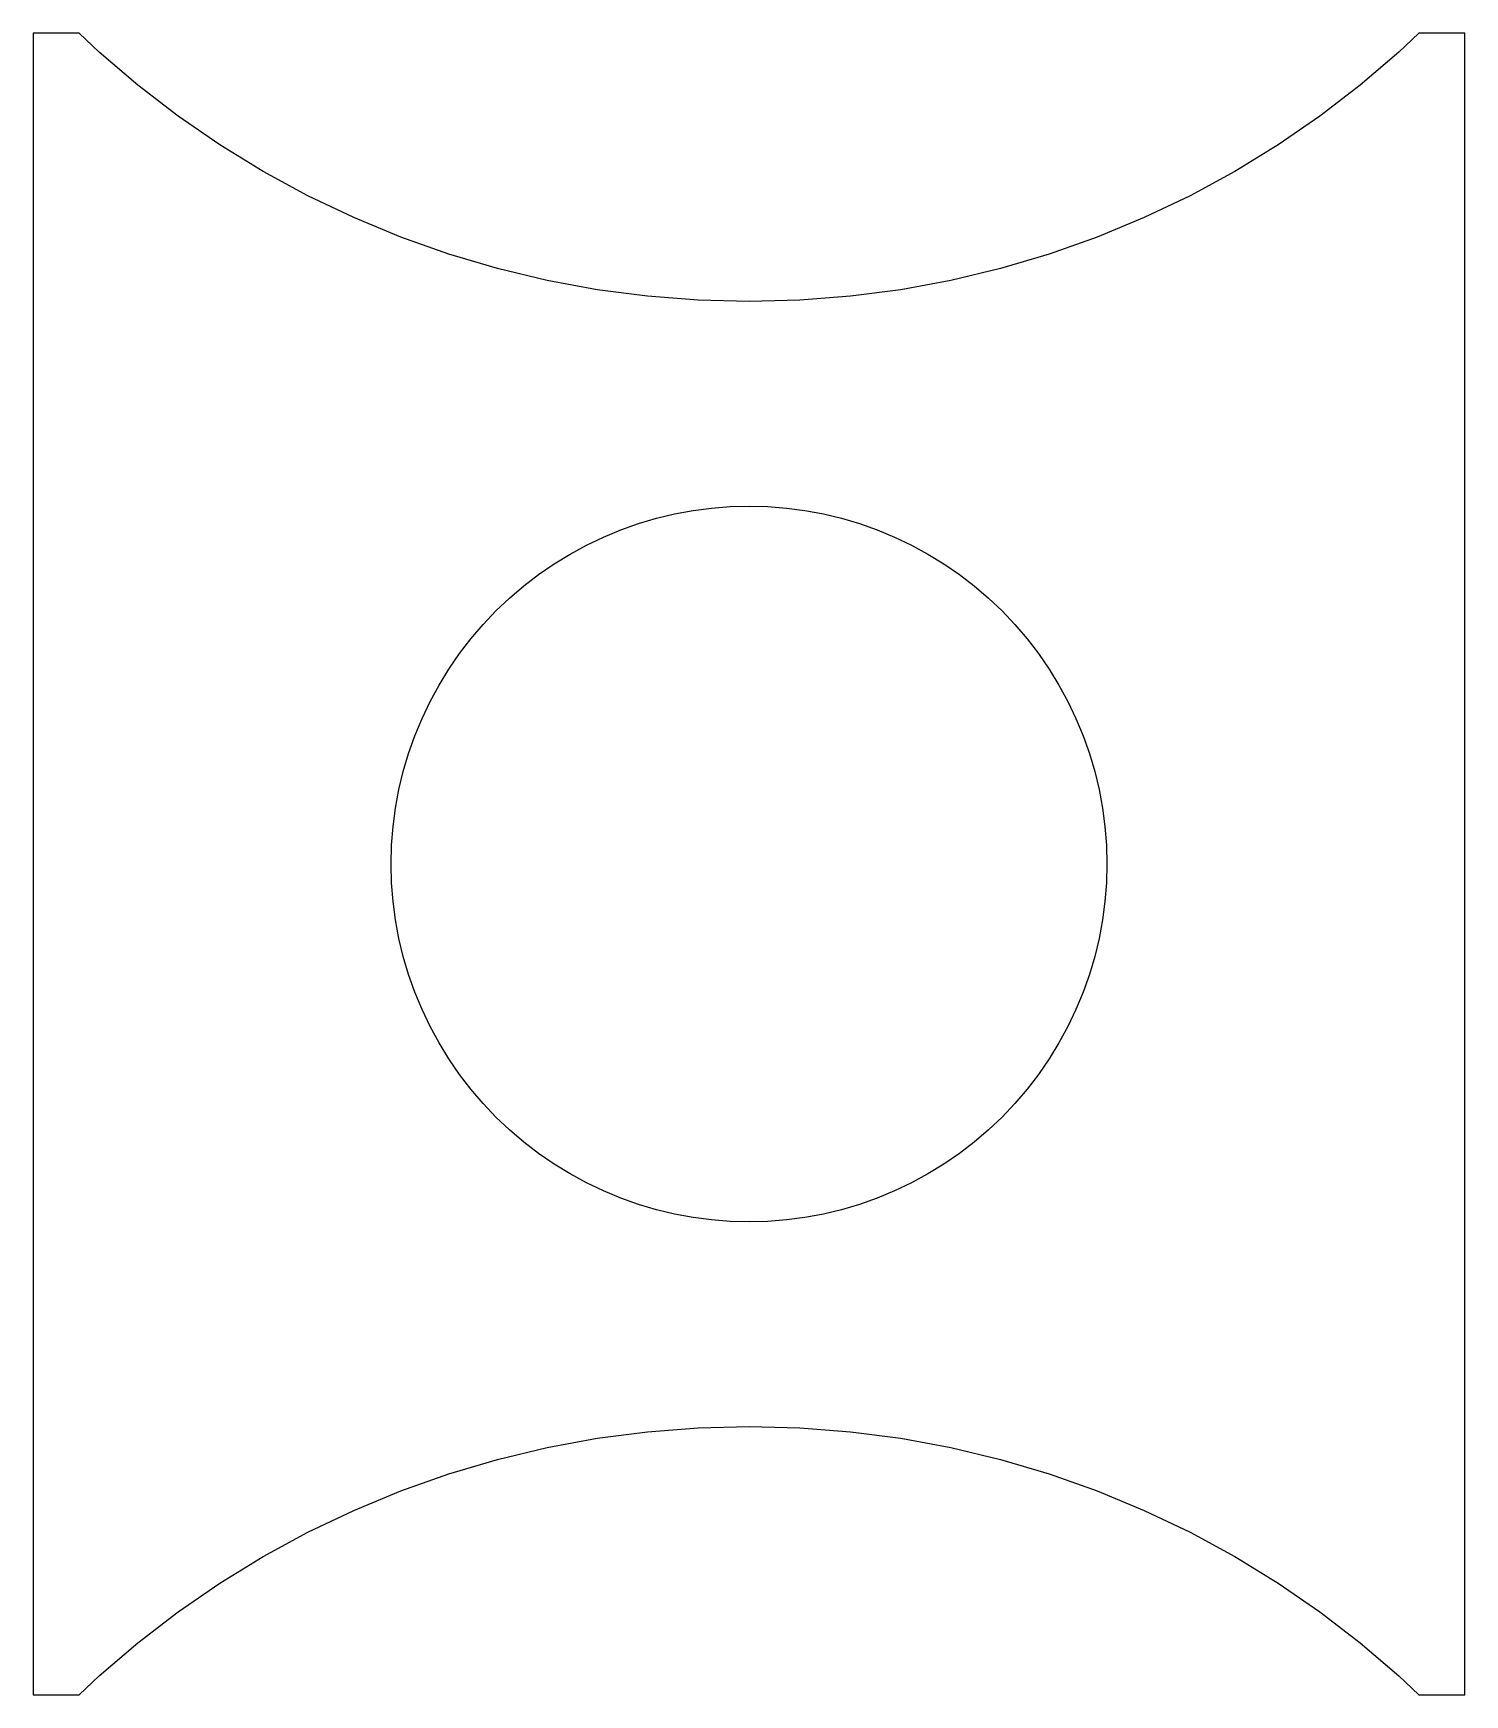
# Model space of a CAD drawing. Header units: metres. Extents: x -8.4 to 8.4, y -9.8 to 9.8.
import ezdxf

# ---------------------------------------------------------------- set-up
doc = ezdxf.new("R2010")
doc.units = ezdxf.units.M

msp = doc.modelspace()

# ---------------------------------------------------------------- linework, layer by layer
for p, q in [((-7.86187, 9.75), (-8.4, 9.75)), ((-8.4, 9.75), (-8.4, -9.75)), ((-7.62809, 9.52815), (-7.86187, 9.75)), ((7.86187, 9.75), (7.62809, 9.52815)), ((8.4, 9.75), (7.86187, 9.75)), ((8.4, -9.75), (8.4, 9.75)), ((-7.17425, 9.14054), (-7.62809, 9.52815)), ((7.62809, 9.52815), (7.17425, 9.14054)), ((-6.70075, 8.77721), (-7.17425, 9.14054)), ((7.17425, 9.14054), (6.70075, 8.77721)), ((-6.20888, 8.43916), (-6.70075, 8.77721)), ((6.70075, 8.77721), (6.20888, 8.43916)), ((-5.7, 8.12731), (-6.20888, 8.43916)), ((6.20888, 8.43916), (5.7, 8.12731)), ((-5.17549, 7.84253), (-5.7, 8.12731)), ((5.7, 8.12731), (5.17549, 7.84253)), ((-4.6368, 7.58558), (-5.17549, 7.84253)), ((5.17549, 7.84253), (4.6368, 7.58558)), ((-4.08539, 7.35718), (-4.6368, 7.58558)), ((4.6368, 7.58558), (4.08539, 7.35718)), ((-3.52279, 7.15796), (-4.08539, 7.35718)), ((4.08539, 7.35718), (3.52279, 7.15796)), ((-2.95054, 6.98845), (-3.52279, 7.15796)), ((3.52279, 7.15796), (2.95054, 6.98845)), ((-2.37019, 6.84912), (-2.95054, 6.98845)), ((-1.78335, 6.74035), (-2.37019, 6.84912)), ((2.37019, 6.84912), (1.78335, 6.74035)), ((2.95054, 6.98845), (2.37019, 6.84912)), ((-1.19162, 6.66245), (-1.78335, 6.74035)), ((-0.596629, 6.61562), (-1.19162, 6.66245)), ((1.19162, 6.66245), (0.596629, 6.61562)), ((1.78335, 6.74035), (1.19162, 6.66245)), ((0, 6.6), (-0.596629, 6.61562)), ((0.596629, 6.61562), (0, 6.6)), ((-1.08704, 4.05689), (-0.873229, 4.10822)), ((-0.873229, 4.10822), (-0.657024, 4.14829)), ((-0.657024, 4.14829), (-0.439019, 4.17699)), ((-0.439019, 4.17699), (-0.21981, 4.19424)), ((-0.21981, 4.19424), (0, 4.2)), ((0, 4.2), (0.21981, 4.19424)), ((0.21981, 4.19424), (0.439019, 4.17699)), ((0.439019, 4.17699), (0.657024, 4.14829)), ((0.657024, 4.14829), (0.873229, 4.10822)), ((0.873229, 4.10822), (1.08704, 4.05689)), ((-1.70829, 3.83689), (-1.50515, 3.92104)), ((-1.50515, 3.92104), (-1.29787, 3.99444)), ((-1.29787, 3.99444), (-1.08704, 4.05689)), ((1.08704, 4.05689), (1.29787, 3.99444)), ((1.29787, 3.99444), (1.50515, 3.92104)), ((1.50515, 3.92104), (1.70829, 3.83689)), ((-2.1, 3.63731), (-1.90676, 3.74223)), ((-1.90676, 3.74223), (-1.70829, 3.83689)), ((1.70829, 3.83689), (1.90676, 3.74223)), ((1.90676, 3.74223), (2.1, 3.63731)), ((-2.4687, 3.39787), (-2.28748, 3.52242)), ((-2.28748, 3.52242), (-2.1, 3.63731)), ((2.1, 3.63731), (2.28748, 3.52242)), ((2.28748, 3.52242), (2.4687, 3.39787)), ((-2.64315, 3.26401), (-2.4687, 3.39787)), ((2.4687, 3.39787), (2.64315, 3.26401)), ((-2.96985, 2.96985), (-2.81035, 3.12121)), ((-2.81035, 3.12121), (-2.64315, 3.26401)), ((2.64315, 3.26401), (2.81035, 3.12121)), ((2.81035, 3.12121), (2.96985, 2.96985)), ((-3.12121, 2.81035), (-2.96985, 2.96985)), ((2.96985, 2.96985), (3.12121, 2.81035)), ((-3.26401, 2.64315), (-3.12121, 2.81035)), ((3.12121, 2.81035), (3.26401, 2.64315)), ((-3.39787, 2.4687), (-3.26401, 2.64315)), ((3.26401, 2.64315), (3.39787, 2.4687)), ((-3.52242, 2.28748), (-3.39787, 2.4687)), ((3.39787, 2.4687), (3.52242, 2.28748)), ((-3.63731, 2.1), (-3.52242, 2.28748)), ((3.52242, 2.28748), (3.63731, 2.1)), ((-3.74223, 1.90676), (-3.63731, 2.1)), ((3.63731, 2.1), (3.74223, 1.90676)), ((-3.83689, 1.70829), (-3.74223, 1.90676)), ((3.74223, 1.90676), (3.83689, 1.70829)), ((-3.92104, 1.50515), (-3.83689, 1.70829)), ((3.83689, 1.70829), (3.92104, 1.50515)), ((-3.99444, 1.29787), (-3.92104, 1.50515)), ((3.92104, 1.50515), (3.99444, 1.29787)), ((-4.05689, 1.08704), (-3.99444, 1.29787)), ((3.99444, 1.29787), (4.05689, 1.08704)), ((-4.10822, 0.873229), (-4.05689, 1.08704)), ((4.05689, 1.08704), (4.10822, 0.873229)), ((-4.14829, 0.657024), (-4.10822, 0.873229)), ((4.10822, 0.873229), (4.14829, 0.657024)), ((-4.17699, 0.439019), (-4.14829, 0.657024)), ((4.14829, 0.657024), (4.17699, 0.439019)), ((-4.19424, 0.21981), (-4.17699, 0.439019)), ((4.17699, 0.439019), (4.19424, 0.21981)), ((-4.2, 0), (-4.19424, 0.21981)), ((4.19424, 0.21981), (4.2, 0)), ((-4.19424, -0.21981), (-4.2, 0)), ((4.2, 0), (4.19424, -0.21981)), ((-4.17699, -0.439019), (-4.19424, -0.21981)), ((4.19424, -0.21981), (4.17699, -0.439019)), ((-4.14829, -0.657024), (-4.17699, -0.439019)), ((4.17699, -0.439019), (4.14829, -0.657024)), ((-4.10822, -0.873229), (-4.14829, -0.657024)), ((4.14829, -0.657024), (4.10822, -0.873229)), ((-4.05689, -1.08704), (-4.10822, -0.873229)), ((4.10822, -0.873229), (4.05689, -1.08704)), ((-3.99444, -1.29787), (-4.05689, -1.08704)), ((4.05689, -1.08704), (3.99444, -1.29787)), ((-3.92104, -1.50515), (-3.99444, -1.29787)), ((3.99444, -1.29787), (3.92104, -1.50515)), ((-3.83689, -1.70829), (-3.92104, -1.50515)), ((3.92104, -1.50515), (3.83689, -1.70829)), ((-3.74223, -1.90676), (-3.83689, -1.70829)), ((3.83689, -1.70829), (3.74223, -1.90676)), ((-3.63731, -2.1), (-3.74223, -1.90676)), ((3.74223, -1.90676), (3.63731, -2.1)), ((-3.52242, -2.28748), (-3.63731, -2.1)), ((3.63731, -2.1), (3.52242, -2.28748)), ((-3.39787, -2.4687), (-3.52242, -2.28748)), ((3.52242, -2.28748), (3.39787, -2.4687)), ((-3.26401, -2.64315), (-3.39787, -2.4687)), ((3.39787, -2.4687), (3.26401, -2.64315)), ((-3.12121, -2.81035), (-3.26401, -2.64315)), ((3.26401, -2.64315), (3.12121, -2.81035)), ((-2.96985, -2.96985), (-3.12121, -2.81035)), ((3.12121, -2.81035), (2.96985, -2.96985)), ((-2.81035, -3.12121), (-2.96985, -2.96985)), ((2.96985, -2.96985), (2.81035, -3.12121)), ((-2.64315, -3.26401), (-2.81035, -3.12121)), ((-2.4687, -3.39787), (-2.64315, -3.26401)), ((2.64315, -3.26401), (2.4687, -3.39787)), ((2.81035, -3.12121), (2.64315, -3.26401)), ((-2.28748, -3.52242), (-2.4687, -3.39787)), ((2.4687, -3.39787), (2.28748, -3.52242)), ((-2.1, -3.63731), (-2.28748, -3.52242)), ((-1.90676, -3.74223), (-2.1, -3.63731)), ((2.1, -3.63731), (1.90676, -3.74223)), ((2.28748, -3.52242), (2.1, -3.63731)), ((-1.70829, -3.83689), (-1.90676, -3.74223)), ((-1.50515, -3.92104), (-1.70829, -3.83689)), ((1.70829, -3.83689), (1.50515, -3.92104)), ((1.90676, -3.74223), (1.70829, -3.83689)), ((-1.29787, -3.99444), (-1.50515, -3.92104)), ((-1.08704, -4.05689), (-1.29787, -3.99444)), ((-0.873229, -4.10822), (-1.08704, -4.05689)), ((1.08704, -4.05689), (0.873229, -4.10822)), ((1.29787, -3.99444), (1.08704, -4.05689)), ((1.50515, -3.92104), (1.29787, -3.99444)), ((-0.657024, -4.14829), (-0.873229, -4.10822)), ((-0.439019, -4.17699), (-0.657024, -4.14829)), ((-0.21981, -4.19424), (-0.439019, -4.17699)), ((0, -4.2), (-0.21981, -4.19424)), ((0.21981, -4.19424), (0, -4.2)), ((0.439019, -4.17699), (0.21981, -4.19424)), ((0.657024, -4.14829), (0.439019, -4.17699)), ((0.873229, -4.10822), (0.657024, -4.14829)), ((-1.19162, -6.66245), (-0.596629, -6.61562)), ((-0.596629, -6.61562), (0, -6.6)), ((0, -6.6), (0.596629, -6.61562)), ((0.596629, -6.61562), (1.19162, -6.66245)), ((-2.37019, -6.84912), (-1.78335, -6.74035)), ((-1.78335, -6.74035), (-1.19162, -6.66245)), ((1.19162, -6.66245), (1.78335, -6.74035)), ((1.78335, -6.74035), (2.37019, -6.84912)), ((-3.52279, -7.15796), (-2.95054, -6.98845)), ((-2.95054, -6.98845), (-2.37019, -6.84912)), ((2.37019, -6.84912), (2.95054, -6.98845)), ((2.95054, -6.98845), (3.52279, -7.15796)), ((-4.08539, -7.35718), (-3.52279, -7.15796)), ((3.52279, -7.15796), (4.08539, -7.35718)), ((-4.6368, -7.58558), (-4.08539, -7.35718)), ((4.08539, -7.35718), (4.6368, -7.58558)), ((-5.17549, -7.84253), (-4.6368, -7.58558)), ((4.6368, -7.58558), (5.17549, -7.84253)), ((-5.7, -8.12731), (-5.17549, -7.84253)), ((5.17549, -7.84253), (5.7, -8.12731)), ((-6.20888, -8.43916), (-5.7, -8.12731)), ((5.7, -8.12731), (6.20888, -8.43916)), ((-6.70075, -8.77721), (-6.20888, -8.43916)), ((6.20888, -8.43916), (6.70075, -8.77721)), ((-7.17425, -9.14054), (-6.70075, -8.77721)), ((6.70075, -8.77721), (7.17425, -9.14054)), ((-7.62809, -9.52815), (-7.17425, -9.14054)), ((7.17425, -9.14054), (7.62809, -9.52815)), ((-7.86187, -9.75), (-7.62809, -9.52815)), ((7.62809, -9.52815), (7.86187, -9.75)), ((-8.4, -9.75), (-7.86187, -9.75)), ((7.86187, -9.75), (8.4, -9.75))]:
    msp.add_line(p, q)

doc.saveas('drawing.dxf')
